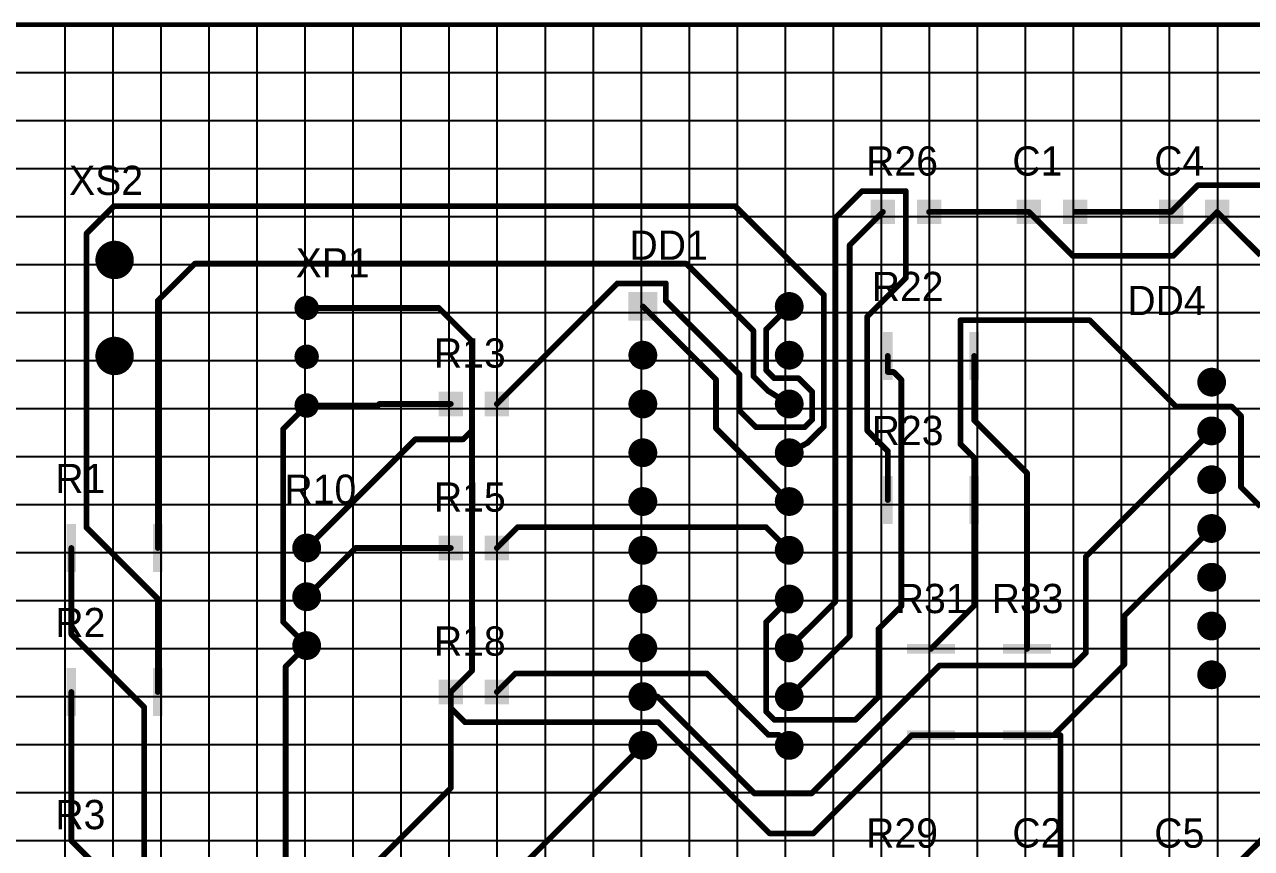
# Model space of a CAD drawing. Header units: millimetres. Extents: x -576 to 507, y -350 to 602.
# Drawn here: x -541 to -477.1, y 280.2 to 323.1 of the extents above; entities that cross this region are included whole.
import ezdxf

# ---------------------------------------------------------------- set-up
doc = ezdxf.new("R2010")
doc.units = ezdxf.units.MM

msp = doc.modelspace()

# ---------------------------------------------------------------- linework, layer by layer
at = {"lineweight": 60}
msp.add_line((-553.849, 323.099), (-433.849, 323.099), dxfattribs=at)
for p, q in [((-538.849, 203.099), (-538.849, 323.099)), ((-536.349, 203.099), (-536.349, 323.099)), ((-536.349, 203.099), (-536.349, 323.099)), ((-536.349, 203.099), (-536.349, 323.099)), ((-536.349, 203.099), (-536.349, 323.099)), ((-533.849, 203.099), (-533.849, 323.099)), ((-531.349, 203.099), (-531.349, 323.099)), ((-531.349, 203.099), (-531.349, 323.099)), ((-531.349, 203.099), (-531.349, 323.099)), ((-531.349, 203.099), (-531.349, 323.099)), ((-528.849, 203.099), (-528.849, 323.099)), ((-526.349, 203.099), (-526.349, 323.099)), ((-526.349, 203.099), (-526.349, 323.099)), ((-526.349, 203.099), (-526.349, 323.099)), ((-526.349, 203.099), (-526.349, 323.099)), ((-523.849, 203.099), (-523.849, 323.099)), ((-521.349, 203.099), (-521.349, 323.099)), ((-521.349, 203.099), (-521.349, 323.099)), ((-521.349, 203.099), (-521.349, 323.099)), ((-521.349, 203.099), (-521.349, 323.099)), ((-518.849, 203.099), (-518.849, 323.099)), ((-518.849, 203.099), (-518.849, 323.099)), ((-516.349, 203.099), (-516.349, 323.099)), ((-516.349, 203.099), (-516.349, 323.099)), ((-516.349, 203.099), (-516.349, 323.099)), ((-516.349, 203.099), (-516.349, 323.099)), ((-516.349, 203.099), (-516.349, 323.099)), ((-516.349, 203.099), (-516.349, 323.099)), ((-516.349, 203.099), (-516.349, 323.099)), ((-516.349, 203.099), (-516.349, 323.099)), ((-513.849, 203.099), (-513.849, 323.099)), ((-511.349, 203.099), (-511.349, 323.099)), ((-511.349, 203.099), (-511.349, 323.099)), ((-511.349, 203.099), (-511.349, 323.099)), ((-511.349, 203.099), (-511.349, 323.099)), ((-508.849, 203.099), (-508.849, 323.099)), ((-506.349, 203.099), (-506.349, 323.099)), ((-506.349, 203.099), (-506.349, 323.099)), ((-506.349, 203.099), (-506.349, 323.099)), ((-506.349, 203.099), (-506.349, 323.099)), ((-503.849, 203.099), (-503.849, 323.099)), ((-501.349, 203.099), (-501.349, 323.099)), ((-501.349, 203.099), (-501.349, 323.099)), ((-501.349, 203.099), (-501.349, 323.099)), ((-501.349, 203.099), (-501.349, 323.099)), ((-498.849, 203.099), (-498.849, 323.099)), ((-496.349, 203.099), (-496.349, 323.099)), ((-496.349, 203.099), (-496.349, 323.099)), ((-496.349, 203.099), (-496.349, 323.099)), ((-496.349, 203.099), (-496.349, 323.099)), ((-493.849, 203.099), (-493.849, 323.099)), ((-493.849, 203.099), (-493.849, 323.099)), ((-491.349, 203.099), (-491.349, 323.099)), ((-491.349, 203.099), (-491.349, 323.099)), ((-491.349, 203.099), (-491.349, 323.099)), ((-491.349, 203.099), (-491.349, 323.099)), ((-491.349, 203.099), (-491.349, 323.099)), ((-491.349, 203.099), (-491.349, 323.099)), ((-491.349, 203.099), (-491.349, 323.099)), ((-491.349, 203.099), (-491.349, 323.099)), ((-488.849, 203.099), (-488.849, 323.099)), ((-486.349, 203.099), (-486.349, 323.099)), ((-486.349, 203.099), (-486.349, 323.099)), ((-486.349, 203.099), (-486.349, 323.099)), ((-486.349, 203.099), (-486.349, 323.099)), ((-483.849, 203.099), (-483.849, 323.099)), ((-481.349, 203.099), (-481.349, 323.099)), ((-481.349, 203.099), (-481.349, 323.099)), ((-481.349, 203.099), (-481.349, 323.099)), ((-481.349, 203.099), (-481.349, 323.099)), ((-478.849, 203.099), (-478.849, 323.099)), ((-553.849, 320.599), (-433.849, 320.599)), ((-553.849, 318.099), (-433.849, 318.099)), ((-548.849, 318.099), (-433.849, 318.099)), ((-553.849, 315.599), (-433.849, 315.599)), ((-553.849, 313.099), (-433.849, 313.099)), ((-553.849, 310.599), (-433.849, 310.599)), ((-553.849, 308.099), (-433.849, 308.099)), ((-553.849, 305.599), (-433.849, 305.599)), ((-553.849, 303.099), (-433.849, 303.099)), ((-548.849, 303.099), (-433.849, 303.099)), ((-553.849, 300.599), (-433.849, 300.599)), ((-553.849, 298.099), (-433.849, 298.099)), ((-553.849, 295.599), (-433.849, 295.599)), ((-553.849, 293.099), (-433.849, 293.099)), ((-553.849, 290.599), (-433.849, 290.599)), ((-553.849, 288.099), (-433.849, 288.099)), ((-548.849, 288.099), (-433.849, 288.099)), ((-553.849, 285.599), (-433.849, 285.599)), ((-553.849, 283.099), (-433.849, 283.099)), ((-553.849, 280.599), (-433.849, 280.599))]:
    msp.add_line(p, q)
at = {"const_width": 0.3}
for points in [[(-498.754, 313.029), (-497.359, 314.424)], [(-497.359, 314.424), (-495.086, 314.424)], [(-495.086, 309.895), (-495.086, 314.424)], [(-481.274, 313.339), (-479.879, 314.734)], [(-479.879, 314.734), (-465.737, 314.734)], [(-537.733, 312.219), (-536.31, 313.641)], [(-536.31, 313.641), (-503.967, 313.641)], [(-503.967, 313.641), (-499.354, 309.028)], [(-498.754, 293.039), (-498.754, 313.029)], [(-498.007, 311.606), (-496.274, 313.339)], [(-493.874, 313.339), (-488.674, 313.339)], [(-488.674, 313.339), (-486.386, 311.051)], [(-486.274, 313.339), (-481.274, 313.339)], [(-481.162, 311.051), (-478.874, 313.339)], [(-478.874, 313.339), (-476.62, 311.085)], [(-537.733, 296.903), (-537.733, 312.219)], [(-498.007, 291.246), (-498.007, 311.606)], [(-486.386, 311.051), (-481.162, 311.051)], [(-534.024, 308.715), (-532.094, 310.645)], [(-532.094, 310.645), (-506.511, 310.645)], [(-506.511, 310.645), (-503.016, 307.149)], [(-497.093, 307.888), (-495.086, 309.895)], [(-516.374, 303.339), (-510.094, 309.619)], [(-510.094, 309.619), (-507.574, 309.619)], [(-507.574, 308.705), (-507.574, 309.619)], [(-499.354, 302.16), (-499.354, 309.028)], [(-534.024, 295.839), (-534.024, 308.715)], [(-508.774, 308.419), (-504.967, 304.612)], [(-507.574, 308.705), (-503.748, 304.878)], [(-502.354, 307.219), (-501.154, 308.419)], [(-526.274, 308.339), (-519.394, 308.339)], [(-519.394, 308.339), (-517.667, 306.612)], [(-497.093, 301.957), (-497.093, 307.888)], [(-503.016, 304.784), (-503.016, 307.149)], [(-502.354, 305.101), (-502.354, 307.219)], [(-492.241, 307.698), (-485.51, 307.698)], [(-492.241, 301.252), (-492.241, 307.698)], [(-485.51, 307.698), (-481.015, 303.202)], [(-517.667, 301.957), (-517.667, 306.612)], [(-496.024, 305.005), (-496.024, 305.839)], [(-491.524, 302.491), (-491.524, 305.839)], [(-504.967, 302.072), (-504.967, 304.612)], [(-503.748, 302.999), (-503.748, 304.878)], [(-503.016, 304.784), (-502.249, 304.017)], [(-502.354, 305.101), (-501.932, 304.679)], [(-501.932, 304.679), (-500.669, 304.679)], [(-500.669, 304.679), (-499.954, 303.964)], [(-496.024, 305.005), (-495.721, 305.005)], [(-495.721, 305.005), (-495.315, 304.599)], [(-495.315, 292.813), (-495.315, 304.599)], [(-502.249, 304.017), (-501.154, 303.339)], [(-499.954, 302.525), (-499.954, 303.964)], [(-527.497, 302.036), (-526.274, 303.259)], [(-526.274, 303.259), (-522.569, 303.259)], [(-522.569, 303.259), (-522.489, 303.339)], [(-522.489, 303.339), (-518.774, 303.339)], [(-503.748, 302.999), (-502.884, 302.135)], [(-481.015, 303.202), (-478.119, 303.202)], [(-478.119, 303.202), (-477.636, 302.719)], [(-477.636, 299.011), (-477.636, 302.719)], [(-527.497, 291.982), (-527.497, 302.036)], [(-504.967, 302.072), (-501.154, 298.259)], [(-502.884, 302.135), (-500.344, 302.135)], [(-500.344, 302.135), (-499.954, 302.525)], [(-500.192, 301.322), (-499.354, 302.16)], [(-491.524, 302.491), (-488.774, 299.741)], [(-526.274, 295.839), (-520.613, 301.5)], [(-520.613, 301.5), (-518.124, 301.5)], [(-518.124, 301.5), (-517.667, 301.957)], [(-517.667, 289.446), (-517.667, 301.957)], [(-501.154, 300.799), (-500.192, 301.322)], [(-497.093, 301.957), (-496.024, 300.889)], [(-485.714, 295.383), (-479.162, 301.935)], [(-496.024, 298.339), (-496.024, 300.889)], [(-492.241, 301.252), (-491.524, 300.535)], [(-491.524, 298.339), (-491.524, 300.535)], [(-488.774, 290.589), (-488.774, 299.741)], [(-477.636, 299.011), (-476.62, 297.995)], [(-491.524, 292.839), (-491.524, 298.339)], [(-537.733, 296.903), (-534.024, 293.194)], [(-516.374, 295.839), (-515.285, 296.928)], [(-515.285, 296.928), (-502.363, 296.928)], [(-502.363, 296.928), (-501.154, 295.719)], [(-483.707, 292.31), (-479.162, 296.855)], [(-538.524, 291.34), (-538.524, 295.839)], [(-526.274, 293.299), (-523.734, 295.839)], [(-523.734, 295.839), (-518.774, 295.839)], [(-485.714, 290.375), (-485.714, 295.383)], [(-534.024, 288.339), (-534.024, 293.194)], [(-502.354, 291.979), (-501.154, 293.179)], [(-501.154, 290.639), (-498.754, 293.039)], [(-496.509, 291.62), (-495.315, 292.813)], [(-493.774, 290.589), (-491.524, 292.839)], [(-527.497, 291.982), (-526.274, 290.759)], [(-502.354, 287.318), (-502.354, 291.979)], [(-483.707, 289.772), (-483.707, 292.31)], [(-538.524, 291.34), (-534.736, 287.552)], [(-501.154, 288.099), (-498.007, 291.246)], [(-496.509, 288.089), (-496.509, 291.62)], [(-527.37, 289.663), (-526.274, 290.759)], [(-486.374, 289.715), (-485.714, 290.375)], [(-527.37, 271.855), (-527.37, 289.663)], [(-518.774, 288.339), (-517.667, 289.446)], [(-516.374, 288.339), (-515.405, 289.308)], [(-515.405, 289.308), (-505.444, 289.308)], [(-505.444, 289.308), (-502.249, 286.113)], [(-499.987, 283.061), (-493.334, 289.715)], [(-493.334, 289.715), (-486.374, 289.715)], [(-487.39, 286.089), (-483.707, 289.772)], [(-538.524, 280.596), (-538.524, 288.339)], [(-518.774, 287.507), (-518.774, 288.339)], [(-508.774, 288.099), (-508.007, 288.099)], [(-508.007, 288.099), (-502.969, 283.061)], [(-497.702, 286.895), (-496.509, 288.089)], [(-534.736, 237.377), (-534.736, 287.552)], [(-518.774, 283.339), (-518.774, 287.507)], [(-518.774, 287.507), (-518.035, 286.768)], [(-502.354, 287.318), (-501.932, 286.895)], [(-518.035, 286.768), (-507.964, 286.768)], [(-507.964, 286.768), (-502.173, 280.977)], [(-501.932, 286.895), (-497.702, 286.895)], [(-502.249, 286.113), (-501.708, 286.113)], [(-501.708, 286.113), (-501.154, 285.559)], [(-499.893, 280.977), (-494.781, 286.089)], [(-494.781, 286.089), (-493.774, 286.089)], [(-493.774, 286.089), (-488.774, 286.089)], [(-488.774, 286.089), (-487.39, 286.089)], [(-487.39, 286.089), (-487.034, 286.089)], [(-487.034, 279.099), (-487.034, 286.089)], [(-516.209, 278.124), (-508.774, 285.559)], [(-478.874, 278.339), (-472.861, 284.352)], [(-526.274, 275.839), (-518.774, 283.339)], [(-502.969, 283.061), (-499.987, 283.061)], [(-502.173, 280.977), (-499.893, 280.977)], [(-538.524, 280.596), (-536.624, 278.696)]]:
    msp.add_lwpolyline(points, dxfattribs=at)
for points, const_width in [([(-497.434, 314.424, 1), (-497.284, 314.424, 1)], 0.15), ([(-497.434, 314.424, 1), (-497.284, 314.424, 1)], 0.15), ([(-495.161, 314.424, 1), (-495.011, 314.424, 1)], 0.15), ([(-495.161, 314.424, 1), (-495.011, 314.424, 1)], 0.15), ([(-479.954, 314.734, 1), (-479.804, 314.734, 1)], 0.15), ([(-479.954, 314.734, 1), (-479.804, 314.734, 1)], 0.15), ([(-536.385, 313.641, 1), (-536.235, 313.641, 1)], 0.15), ([(-536.385, 313.641, 1), (-536.235, 313.641, 1)], 0.15), ([(-504.042, 313.641, 1), (-503.892, 313.641, 1)], 0.15), ([(-504.042, 313.641, 1), (-503.892, 313.641, 1)], 0.15), ([(-498.829, 313.029, 1), (-498.679, 313.029, 1)], 0.15), ([(-498.829, 313.029, 1), (-498.679, 313.029, 1)], 0.15), ([(-496.349, 313.339, 1), (-496.199, 313.339, 1)], 0.15), ([(-493.949, 313.339, 1), (-493.799, 313.339, 1)], 0.15), ([(-488.749, 313.339, 1), (-488.599, 313.339, 1)], 0.15), ([(-488.749, 313.339, 1), (-488.599, 313.339, 1)], 0.15), ([(-486.349, 313.339, 1), (-486.199, 313.339, 1)], 0.15), ([(-481.349, 313.339, 1), (-481.199, 313.339, 1)], 0.15), ([(-481.349, 313.339, 1), (-481.199, 313.339, 1)], 0.15), ([(-478.949, 313.339, 1), (-478.799, 313.339, 1)], 0.15), ([(-478.949, 313.339, 1), (-478.799, 313.339, 1)], 0.15), ([(-537.808, 312.219, 1), (-537.658, 312.219, 1)], 0.15), ([(-537.808, 312.219, 1), (-537.658, 312.219, 1)], 0.15), ([(-536.774, 310.839, 1), (-535.774, 310.839, 1)], 1), ([(-498.082, 311.606, 1), (-497.932, 311.606, 1)], 0.15), ([(-498.082, 311.606, 1), (-497.932, 311.606, 1)], 0.15), ([(-486.461, 311.051, 1), (-486.311, 311.051, 1)], 0.15), ([(-486.461, 311.051, 1), (-486.311, 311.051, 1)], 0.15), ([(-481.237, 311.051, 1), (-481.087, 311.051, 1)], 0.15), ([(-481.237, 311.051, 1), (-481.087, 311.051, 1)], 0.15), ([(-532.169, 310.645, 1), (-532.019, 310.645, 1)], 0.15), ([(-532.169, 310.645, 1), (-532.019, 310.645, 1)], 0.15), ([(-506.586, 310.645, 1), (-506.436, 310.645, 1)], 0.15), ([(-506.586, 310.645, 1), (-506.436, 310.645, 1)], 0.15), ([(-495.161, 309.895, 1), (-495.011, 309.895, 1)], 0.15), ([(-495.161, 309.895, 1), (-495.011, 309.895, 1)], 0.15), ([(-510.169, 309.619, 1), (-510.019, 309.619, 1)], 0.15), ([(-510.169, 309.619, 1), (-510.019, 309.619, 1)], 0.15), ([(-507.649, 309.619, 1), (-507.499, 309.619, 1)], 0.15), ([(-507.649, 309.619, 1), (-507.499, 309.619, 1)], 0.15), ([(-501.529, 308.419, 1), (-500.779, 308.419, 1)], 0.75), ([(-499.429, 309.028, 1), (-499.279, 309.028, 1)], 0.15), ([(-499.429, 309.028, 1), (-499.279, 309.028, 1)], 0.15), ([(-534.099, 308.715, 1), (-533.949, 308.715, 1)], 0.15), ([(-534.099, 308.715, 1), (-533.949, 308.715, 1)], 0.15), ([(-526.592, 308.339, 1), (-525.957, 308.339, 1)], 0.635), ([(-508.849, 308.419, 1), (-508.699, 308.419, 1)], 0.15), ([(-507.649, 308.705, 1), (-507.499, 308.705, 1)], 0.15), ([(-507.649, 308.705, 1), (-507.499, 308.705, 1)], 0.15), ([(-501.229, 308.419, 1), (-501.079, 308.419, 1)], 0.15), ([(-526.349, 308.339, 1), (-526.199, 308.339, 1)], 0.15), ([(-519.469, 308.339, 1), (-519.319, 308.339, 1)], 0.15), ([(-519.469, 308.339, 1), (-519.319, 308.339, 1)], 0.15), ([(-497.168, 307.888, 1), (-497.018, 307.888, 1)], 0.15), ([(-497.168, 307.888, 1), (-497.018, 307.888, 1)], 0.15), ([(-503.091, 307.149, 1), (-502.941, 307.149, 1)], 0.15), ([(-503.091, 307.149, 1), (-502.941, 307.149, 1)], 0.15), ([(-502.429, 307.219, 1), (-502.279, 307.219, 1)], 0.15), ([(-502.429, 307.219, 1), (-502.279, 307.219, 1)], 0.15), ([(-492.316, 307.698, 1), (-492.166, 307.698, 1)], 0.15), ([(-492.316, 307.698, 1), (-492.166, 307.698, 1)], 0.15), ([(-485.585, 307.698, 1), (-485.435, 307.698, 1)], 0.15), ([(-485.585, 307.698, 1), (-485.435, 307.698, 1)], 0.15), ([(-536.774, 305.839, 1), (-535.774, 305.839, 1)], 1), ([(-517.742, 306.612, 1), (-517.592, 306.612, 1)], 0.15), ([(-517.742, 306.612, 1), (-517.592, 306.612, 1)], 0.15), ([(-509.149, 305.879, 1), (-508.399, 305.879, 1)], 0.75), ([(-501.529, 305.879, 1), (-500.779, 305.879, 1)], 0.75), ([(-526.592, 305.799, 1), (-525.957, 305.799, 1)], 0.635), ([(-496.099, 305.839, 1), (-495.949, 305.839, 1)], 0.15), ([(-491.599, 305.839, 1), (-491.449, 305.839, 1)], 0.15), ([(-505.042, 304.612, 1), (-504.892, 304.612, 1)], 0.15), ([(-505.042, 304.612, 1), (-504.892, 304.612, 1)], 0.15), ([(-503.823, 304.878, 1), (-503.673, 304.878, 1)], 0.15), ([(-503.823, 304.878, 1), (-503.673, 304.878, 1)], 0.15), ([(-503.091, 304.784, 1), (-502.941, 304.784, 1)], 0.15), ([(-503.091, 304.784, 1), (-502.941, 304.784, 1)], 0.15), ([(-502.429, 305.101, 1), (-502.279, 305.101, 1)], 0.15), ([(-502.429, 305.101, 1), (-502.279, 305.101, 1)], 0.15), ([(-502.007, 304.679, 1), (-501.857, 304.679, 1)], 0.15), ([(-502.007, 304.679, 1), (-501.857, 304.679, 1)], 0.15), ([(-500.744, 304.679, 1), (-500.594, 304.679, 1)], 0.15), ([(-500.744, 304.679, 1), (-500.594, 304.679, 1)], 0.15), ([(-496.099, 305.005, 1), (-495.949, 305.005, 1)], 0.15), ([(-496.099, 305.005, 1), (-495.949, 305.005, 1)], 0.15), ([(-495.796, 305.005, 1), (-495.646, 305.005, 1)], 0.15), ([(-495.796, 305.005, 1), (-495.646, 305.005, 1)], 0.15), ([(-495.39, 304.599, 1), (-495.24, 304.599, 1)], 0.15), ([(-495.39, 304.599, 1), (-495.24, 304.599, 1)], 0.15), ([(-479.537, 304.475, 1), (-478.787, 304.475, 1)], 0.75), ([(-509.149, 303.339, 1), (-508.399, 303.339, 1)], 0.75), ([(-502.324, 304.017, 1), (-502.174, 304.017, 1)], 0.15), ([(-502.324, 304.017, 1), (-502.174, 304.017, 1)], 0.15), ([(-501.529, 303.339, 1), (-500.779, 303.339, 1)], 0.75), ([(-500.029, 303.964, 1), (-499.879, 303.964, 1)], 0.15), ([(-500.029, 303.964, 1), (-499.879, 303.964, 1)], 0.15), ([(-526.592, 303.259, 1), (-525.957, 303.259, 1)], 0.635), ([(-526.349, 303.259, 1), (-526.199, 303.259, 1)], 0.15), ([(-526.349, 303.259, 1), (-526.199, 303.259, 1)], 0.15), ([(-522.644, 303.259, 1), (-522.494, 303.259, 1)], 0.15), ([(-522.644, 303.259, 1), (-522.494, 303.259, 1)], 0.15), ([(-522.564, 303.339, 1), (-522.414, 303.339, 1)], 0.15), ([(-522.564, 303.339, 1), (-522.414, 303.339, 1)], 0.15), ([(-518.849, 303.339, 1), (-518.699, 303.339, 1)], 0.15), ([(-516.449, 303.339, 1), (-516.299, 303.339, 1)], 0.15), ([(-501.229, 303.339, 1), (-501.079, 303.339, 1)], 0.15), ([(-503.823, 302.999, 1), (-503.673, 302.999, 1)], 0.15), ([(-503.823, 302.999, 1), (-503.673, 302.999, 1)], 0.15), ([(-481.09, 303.202, 1), (-480.94, 303.202, 1)], 0.15), ([(-481.09, 303.202, 1), (-480.94, 303.202, 1)], 0.15), ([(-478.194, 303.202, 1), (-478.044, 303.202, 1)], 0.15), ([(-478.194, 303.202, 1), (-478.044, 303.202, 1)], 0.15), ([(-477.711, 302.719, 1), (-477.561, 302.719, 1)], 0.15), ([(-477.711, 302.719, 1), (-477.561, 302.719, 1)], 0.15), ([(-527.572, 302.036, 1), (-527.422, 302.036, 1)], 0.15), ([(-527.572, 302.036, 1), (-527.422, 302.036, 1)], 0.15), ([(-505.042, 302.072, 1), (-504.892, 302.072, 1)], 0.15), ([(-505.042, 302.072, 1), (-504.892, 302.072, 1)], 0.15), ([(-502.959, 302.135, 1), (-502.809, 302.135, 1)], 0.15), ([(-502.959, 302.135, 1), (-502.809, 302.135, 1)], 0.15), ([(-500.419, 302.135, 1), (-500.269, 302.135, 1)], 0.15), ([(-500.419, 302.135, 1), (-500.269, 302.135, 1)], 0.15), ([(-500.029, 302.525, 1), (-499.879, 302.525, 1)], 0.15), ([(-500.029, 302.525, 1), (-499.879, 302.525, 1)], 0.15), ([(-499.429, 302.16, 1), (-499.279, 302.16, 1)], 0.15), ([(-499.429, 302.16, 1), (-499.279, 302.16, 1)], 0.15), ([(-491.599, 302.491, 1), (-491.449, 302.491, 1)], 0.15), ([(-491.599, 302.491, 1), (-491.449, 302.491, 1)], 0.15), ([(-479.537, 301.935, 1), (-478.787, 301.935, 1)], 0.75), ([(-520.688, 301.5, 1), (-520.538, 301.5, 1)], 0.15), ([(-520.688, 301.5, 1), (-520.538, 301.5, 1)], 0.15), ([(-518.199, 301.5, 1), (-518.049, 301.5, 1)], 0.15), ([(-518.199, 301.5, 1), (-518.049, 301.5, 1)], 0.15), ([(-517.742, 301.957, 1), (-517.592, 301.957, 1)], 0.15), ([(-517.742, 301.957, 1), (-517.592, 301.957, 1)], 0.15), ([(-517.742, 301.957, 1), (-517.592, 301.957, 1)], 0.15), ([(-509.149, 300.799, 1), (-508.399, 300.799, 1)], 0.75), ([(-501.529, 300.799, 1), (-500.779, 300.799, 1)], 0.75), ([(-500.267, 301.322, 1), (-500.117, 301.322, 1)], 0.15), ([(-500.267, 301.322, 1), (-500.117, 301.322, 1)], 0.15), ([(-497.168, 301.957, 1), (-497.018, 301.957, 1)], 0.15), ([(-497.168, 301.957, 1), (-497.018, 301.957, 1)], 0.15), ([(-479.237, 301.935, 1), (-479.087, 301.935, 1)], 0.15), ([(-501.229, 300.799, 1), (-501.079, 300.799, 1)], 0.15), ([(-496.099, 300.889, 1), (-495.949, 300.889, 1)], 0.15), ([(-496.099, 300.889, 1), (-495.949, 300.889, 1)], 0.15), ([(-492.316, 301.252, 1), (-492.166, 301.252, 1)], 0.15), ([(-492.316, 301.252, 1), (-492.166, 301.252, 1)], 0.15), ([(-491.599, 300.535, 1), (-491.449, 300.535, 1)], 0.15), ([(-491.599, 300.535, 1), (-491.449, 300.535, 1)], 0.15), ([(-488.849, 299.741, 1), (-488.699, 299.741, 1)], 0.15), ([(-488.849, 299.741, 1), (-488.699, 299.741, 1)], 0.15), ([(-479.537, 299.395, 1), (-478.787, 299.395, 1)], 0.75), ([(-509.149, 298.259, 1), (-508.399, 298.259, 1)], 0.75), ([(-501.529, 298.259, 1), (-500.779, 298.259, 1)], 0.75), ([(-477.711, 299.011, 1), (-477.561, 299.011, 1)], 0.15), ([(-477.711, 299.011, 1), (-477.561, 299.011, 1)], 0.15), ([(-501.229, 298.259, 1), (-501.079, 298.259, 1)], 0.15), ([(-496.099, 298.339, 1), (-495.949, 298.339, 1)], 0.15), ([(-491.599, 298.339, 1), (-491.449, 298.339, 1)], 0.15), ([(-491.599, 298.339, 1), (-491.449, 298.339, 1)], 0.15), ([(-537.808, 296.903, 1), (-537.658, 296.903, 1)], 0.15), ([(-537.808, 296.903, 1), (-537.658, 296.903, 1)], 0.15), ([(-515.36, 296.928, 1), (-515.21, 296.928, 1)], 0.15), ([(-515.36, 296.928, 1), (-515.21, 296.928, 1)], 0.15), ([(-502.438, 296.928, 1), (-502.288, 296.928, 1)], 0.15), ([(-502.438, 296.928, 1), (-502.288, 296.928, 1)], 0.15), ([(-479.537, 296.855, 1), (-478.787, 296.855, 1)], 0.75), ([(-479.237, 296.855, 1), (-479.087, 296.855, 1)], 0.15), ([(-526.649, 295.839, 1), (-525.899, 295.839, 1)], 0.75), ([(-509.149, 295.719, 1), (-508.399, 295.719, 1)], 0.75), ([(-501.529, 295.719, 1), (-500.779, 295.719, 1)], 0.75), ([(-538.599, 295.839, 1), (-538.449, 295.839, 1)], 0.15), ([(-534.099, 295.839, 1), (-533.949, 295.839, 1)], 0.15), ([(-526.349, 295.839, 1), (-526.199, 295.839, 1)], 0.15), ([(-523.809, 295.839, 1), (-523.659, 295.839, 1)], 0.15), ([(-523.809, 295.839, 1), (-523.659, 295.839, 1)], 0.15), ([(-518.849, 295.839, 1), (-518.699, 295.839, 1)], 0.15), ([(-516.449, 295.839, 1), (-516.299, 295.839, 1)], 0.15), ([(-501.229, 295.719, 1), (-501.079, 295.719, 1)], 0.15), ([(-485.789, 295.383, 1), (-485.639, 295.383, 1)], 0.15), ([(-485.789, 295.383, 1), (-485.639, 295.383, 1)], 0.15), ([(-479.537, 294.315, 1), (-478.787, 294.315, 1)], 0.75), ([(-526.649, 293.299, 1), (-525.899, 293.299, 1)], 0.75), ([(-509.149, 293.179, 1), (-508.399, 293.179, 1)], 0.75), ([(-501.529, 293.179, 1), (-500.779, 293.179, 1)], 0.75), ([(-534.099, 293.194, 1), (-533.949, 293.194, 1)], 0.15), ([(-534.099, 293.194, 1), (-533.949, 293.194, 1)], 0.15), ([(-526.349, 293.299, 1), (-526.199, 293.299, 1)], 0.15), ([(-501.229, 293.179, 1), (-501.079, 293.179, 1)], 0.15), ([(-498.829, 293.039, 1), (-498.679, 293.039, 1)], 0.15), ([(-498.829, 293.039, 1), (-498.679, 293.039, 1)], 0.15), ([(-495.39, 292.813, 1), (-495.24, 292.813, 1)], 0.15), ([(-495.39, 292.813, 1), (-495.24, 292.813, 1)], 0.15), ([(-491.599, 292.839, 1), (-491.449, 292.839, 1)], 0.15), ([(-491.599, 292.839, 1), (-491.449, 292.839, 1)], 0.15), ([(-527.572, 291.982, 1), (-527.422, 291.982, 1)], 0.15), ([(-527.572, 291.982, 1), (-527.422, 291.982, 1)], 0.15), ([(-502.429, 291.979, 1), (-502.279, 291.979, 1)], 0.15), ([(-502.429, 291.979, 1), (-502.279, 291.979, 1)], 0.15), ([(-483.782, 292.31, 1), (-483.632, 292.31, 1)], 0.15), ([(-483.782, 292.31, 1), (-483.632, 292.31, 1)], 0.15), ([(-479.537, 291.775, 1), (-478.787, 291.775, 1)], 0.75), ([(-538.599, 291.34, 1), (-538.449, 291.34, 1)], 0.15), ([(-538.599, 291.34, 1), (-538.449, 291.34, 1)], 0.15), ([(-526.649, 290.759, 1), (-525.899, 290.759, 1)], 0.75), ([(-509.149, 290.639, 1), (-508.399, 290.639, 1)], 0.75), ([(-501.529, 290.639, 1), (-500.779, 290.639, 1)], 0.75), ([(-498.082, 291.246, 1), (-497.932, 291.246, 1)], 0.15), ([(-498.082, 291.246, 1), (-497.932, 291.246, 1)], 0.15), ([(-496.584, 291.62, 1), (-496.434, 291.62, 1)], 0.15), ([(-496.584, 291.62, 1), (-496.434, 291.62, 1)], 0.15), ([(-526.349, 290.759, 1), (-526.199, 290.759, 1)], 0.15), ([(-526.349, 290.759, 1), (-526.199, 290.759, 1)], 0.15), ([(-501.229, 290.639, 1), (-501.079, 290.639, 1)], 0.15), ([(-493.849, 290.589, 1), (-493.699, 290.589, 1)], 0.15), ([(-488.849, 290.589, 1), (-488.699, 290.589, 1)], 0.15), ([(-485.789, 290.375, 1), (-485.639, 290.375, 1)], 0.15), ([(-485.789, 290.375, 1), (-485.639, 290.375, 1)], 0.15), ([(-479.537, 289.235, 1), (-478.787, 289.235, 1)], 0.75), ([(-527.445, 289.663, 1), (-527.295, 289.663, 1)], 0.15), ([(-527.445, 289.663, 1), (-527.295, 289.663, 1)], 0.15), ([(-517.742, 289.446, 1), (-517.592, 289.446, 1)], 0.15), ([(-517.742, 289.446, 1), (-517.592, 289.446, 1)], 0.15), ([(-515.48, 289.308, 1), (-515.33, 289.308, 1)], 0.15), ([(-515.48, 289.308, 1), (-515.33, 289.308, 1)], 0.15), ([(-505.519, 289.308, 1), (-505.369, 289.308, 1)], 0.15), ([(-505.519, 289.308, 1), (-505.369, 289.308, 1)], 0.15), ([(-493.409, 289.715, 1), (-493.259, 289.715, 1)], 0.15), ([(-493.409, 289.715, 1), (-493.259, 289.715, 1)], 0.15), ([(-486.449, 289.715, 1), (-486.299, 289.715, 1)], 0.15), ([(-486.449, 289.715, 1), (-486.299, 289.715, 1)], 0.15), ([(-483.782, 289.772, 1), (-483.632, 289.772, 1)], 0.15), ([(-483.782, 289.772, 1), (-483.632, 289.772, 1)], 0.15), ([(-509.149, 288.099, 1), (-508.399, 288.099, 1)], 0.75), ([(-501.529, 288.099, 1), (-500.779, 288.099, 1)], 0.75), ([(-538.599, 288.339, 1), (-538.449, 288.339, 1)], 0.15), ([(-534.099, 288.339, 1), (-533.949, 288.339, 1)], 0.15), ([(-518.849, 288.339, 1), (-518.699, 288.339, 1)], 0.15), ([(-518.849, 288.339, 1), (-518.699, 288.339, 1)], 0.15), ([(-516.449, 288.339, 1), (-516.299, 288.339, 1)], 0.15), ([(-508.849, 288.099, 1), (-508.699, 288.099, 1)], 0.15), ([(-508.082, 288.099, 1), (-507.932, 288.099, 1)], 0.15), ([(-508.082, 288.099, 1), (-507.932, 288.099, 1)], 0.15), ([(-501.229, 288.099, 1), (-501.079, 288.099, 1)], 0.15), ([(-496.584, 288.089, 1), (-496.434, 288.089, 1)], 0.15), ([(-496.584, 288.089, 1), (-496.434, 288.089, 1)], 0.15), ([(-534.811, 287.552, 1), (-534.661, 287.552, 1)], 0.15), ([(-534.811, 287.552, 1), (-534.661, 287.552, 1)], 0.15), ([(-518.849, 287.507, 1), (-518.699, 287.507, 1)], 0.15), ([(-518.849, 287.507, 1), (-518.699, 287.507, 1)], 0.15), ([(-518.849, 287.507, 1), (-518.699, 287.507, 1)], 0.15), ([(-502.429, 287.318, 1), (-502.279, 287.318, 1)], 0.15), ([(-502.429, 287.318, 1), (-502.279, 287.318, 1)], 0.15), ([(-518.11, 286.768, 1), (-517.96, 286.768, 1)], 0.15), ([(-518.11, 286.768, 1), (-517.96, 286.768, 1)], 0.15), ([(-508.039, 286.768, 1), (-507.889, 286.768, 1)], 0.15), ([(-508.039, 286.768, 1), (-507.889, 286.768, 1)], 0.15), ([(-502.007, 286.895, 1), (-501.857, 286.895, 1)], 0.15), ([(-502.007, 286.895, 1), (-501.857, 286.895, 1)], 0.15), ([(-497.777, 286.895, 1), (-497.627, 286.895, 1)], 0.15), ([(-497.777, 286.895, 1), (-497.627, 286.895, 1)], 0.15), ([(-509.149, 285.559, 1), (-508.399, 285.559, 1)], 0.75), ([(-502.324, 286.113, 1), (-502.174, 286.113, 1)], 0.15), ([(-502.324, 286.113, 1), (-502.174, 286.113, 1)], 0.15), ([(-501.529, 285.559, 1), (-500.779, 285.559, 1)], 0.75), ([(-501.783, 286.113, 1), (-501.633, 286.113, 1)], 0.15), ([(-501.783, 286.113, 1), (-501.633, 286.113, 1)], 0.15), ([(-494.856, 286.089, 1), (-494.706, 286.089, 1)], 0.15), ([(-494.856, 286.089, 1), (-494.706, 286.089, 1)], 0.15), ([(-493.849, 286.089, 1), (-493.699, 286.089, 1)], 0.15), ([(-493.849, 286.089, 1), (-493.699, 286.089, 1)], 0.15), ([(-488.849, 286.089, 1), (-488.699, 286.089, 1)], 0.15), ([(-488.849, 286.089, 1), (-488.699, 286.089, 1)], 0.15), ([(-487.465, 286.089, 1), (-487.315, 286.089, 1)], 0.15), ([(-487.465, 286.089, 1), (-487.315, 286.089, 1)], 0.15), ([(-487.465, 286.089, 1), (-487.315, 286.089, 1)], 0.15), ([(-487.109, 286.089, 1), (-486.959, 286.089, 1)], 0.15), ([(-487.109, 286.089, 1), (-486.959, 286.089, 1)], 0.15), ([(-508.849, 285.559, 1), (-508.699, 285.559, 1)], 0.15), ([(-501.229, 285.559, 1), (-501.079, 285.559, 1)], 0.15), ([(-518.849, 283.339, 1), (-518.699, 283.339, 1)], 0.15), ([(-518.849, 283.339, 1), (-518.699, 283.339, 1)], 0.15), ([(-503.044, 283.061, 1), (-502.894, 283.061, 1)], 0.15), ([(-503.044, 283.061, 1), (-502.894, 283.061, 1)], 0.15), ([(-500.062, 283.061, 1), (-499.912, 283.061, 1)], 0.15), ([(-500.062, 283.061, 1), (-499.912, 283.061, 1)], 0.15), ([(-502.248, 280.977, 1), (-502.098, 280.977, 1)], 0.15), ([(-502.248, 280.977, 1), (-502.098, 280.977, 1)], 0.15), ([(-499.968, 280.977, 1), (-499.818, 280.977, 1)], 0.15), ([(-499.968, 280.977, 1), (-499.818, 280.977, 1)], 0.15), ([(-538.599, 280.596, 1), (-538.449, 280.596, 1)], 0.15), ([(-538.599, 280.596, 1), (-538.449, 280.596, 1)], 0.15)]:
    msp.add_lwpolyline(points, format="xyb", close=True, dxfattribs=dict(const_width=const_width))
for points in [[(-496.909, 312.704), (-495.639, 312.704), (-496.909, 313.974), (-495.639, 313.974)], [(-494.509, 312.704), (-493.239, 312.704), (-494.509, 313.974), (-493.239, 313.974)], [(-488.039, 313.974), (-489.309, 313.974), (-488.039, 312.704), (-489.309, 312.704)], [(-485.639, 313.974), (-486.909, 313.974), (-485.639, 312.704), (-486.909, 312.704)], [(-481.909, 312.704), (-480.639, 312.704), (-481.909, 313.974), (-480.639, 313.974)], [(-479.509, 312.704), (-478.239, 312.704), (-479.509, 313.974), (-478.239, 313.974)], [(-509.524, 307.669), (-508.024, 307.669), (-509.524, 309.169), (-508.024, 309.169)], [(-496.274, 304.589), (-495.774, 304.589), (-496.274, 307.089), (-495.774, 307.089)], [(-491.774, 304.589), (-491.274, 304.589), (-491.774, 307.089), (-491.274, 307.089)], [(-519.409, 302.704), (-518.139, 302.704), (-519.409, 303.974), (-518.139, 303.974)], [(-517.009, 302.704), (-515.739, 302.704), (-517.009, 303.974), (-515.739, 303.974)], [(-496.274, 297.089), (-495.774, 297.089), (-496.274, 299.589), (-495.774, 299.589)], [(-491.774, 297.089), (-491.274, 297.089), (-491.774, 299.589), (-491.274, 299.589)], [(-538.774, 294.589), (-538.274, 294.589), (-538.774, 297.089), (-538.274, 297.089)], [(-534.274, 294.589), (-533.774, 294.589), (-534.274, 297.089), (-533.774, 297.089)], [(-519.409, 295.204), (-518.139, 295.204), (-519.409, 296.474), (-518.139, 296.474)], [(-517.009, 295.204), (-515.739, 295.204), (-517.009, 296.474), (-515.739, 296.474)], [(-492.524, 290.339), (-492.524, 290.839), (-495.024, 290.339), (-495.024, 290.839)], [(-487.524, 290.339), (-487.524, 290.839), (-490.024, 290.339), (-490.024, 290.839)], [(-538.774, 287.089), (-538.274, 287.089), (-538.774, 289.589), (-538.274, 289.589)], [(-534.274, 287.089), (-533.774, 287.089), (-534.274, 289.589), (-533.774, 289.589)], [(-519.409, 287.704), (-518.139, 287.704), (-519.409, 288.974), (-518.139, 288.974)], [(-517.009, 287.704), (-515.739, 287.704), (-517.009, 288.974), (-515.739, 288.974)], [(-492.524, 285.839), (-492.524, 286.339), (-495.024, 285.839), (-495.024, 286.339)], [(-487.524, 285.839), (-487.524, 286.339), (-490.024, 285.839), (-490.024, 286.339)]]:
    msp.add_solid(points)

# ---------------------------------------------------------------- texts
for s, p in [('R26', (-497.15, 315.231)), ('C1', (-489.538, 315.231)), ('C4', (-482.15, 315.231)), ('XS2', (-538.643, 314.222)), ('DD1', (-509.47, 310.847)), ('XP1', (-526.846, 309.926)), ('R22', (-496.86, 308.696)), ('DD4', (-483.551, 307.967)), ('R13', (-519.65, 305.231)), ('R23', (-496.86, 301.196)), ('R1', (-539.36, 298.696)), ('R10', (-527.43, 298.138)), ('R15', (-519.65, 297.731)), ('R31', (-495.609, 292.447)), ('R33', (-490.616, 292.447)), ('R2', (-539.36, 291.196)), ('R18', (-519.65, 290.231)), ('R3', (-539.36, 281.196)), ('R29', (-497.15, 280.231)), ('C2', (-489.538, 280.24)), ('C5', (-482.15, 280.231))]:
    msp.add_text(s, height=1.524).set_placement(p)

doc.saveas('drawing.dxf')
